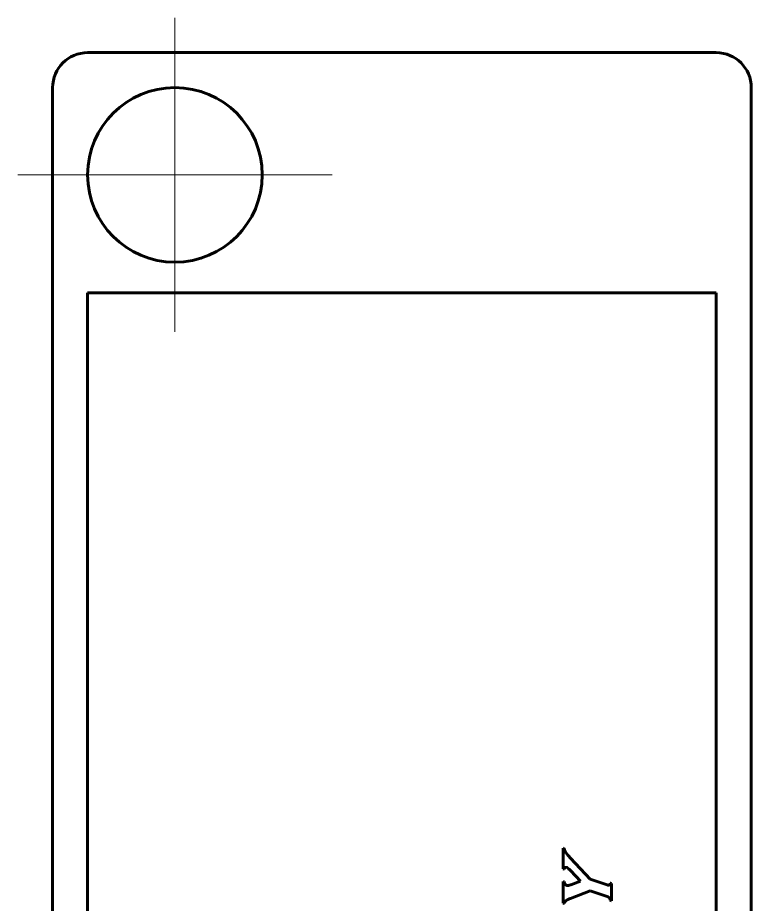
# Model space of a CAD drawing. Header units: millimetres. Extents: x 0 to 210, y 0 to 297.
# Drawn here: x 45.92 to 66.92, y 153.13 to 178.52 of the extents above; entities that cross this region are included whole.
import ezdxf

# ---------------------------------------------------------------- set-up
doc = ezdxf.new("R2010")
doc.units = ezdxf.units.MM
doc.linetypes.add('K5LT_AXLED', pattern=[19.5, 15, -1.5, 1.5, -1.5])
doc.linetypes.add('K5LT_BASIC', pattern=[0])
doc.layers.add('Системный слой', color=7, linetype='Continuous')

# ---------------------------------------------------------------- blocks, each defined once
blk = doc.blocks.new('U0')
at = {"layer": 'Системный слой', "color": 30, "linetype": 'K5LT_AXLED', "lineweight": 18, "true_color": 0xff8000}
for q in [(50.418, 178.524), (45.918, 174.024), (54.918, 174.024), (50.418, 169.524)]:
    blk.add_line((50.418, 174.024), q, dxfattribs=at)

msp = doc.modelspace()

# ---------------------------------------------------------------- linework, layer by layer
at = {"layer": 'Системный слой', "color": 143, "linetype": 'K5LT_BASIC', "lineweight": 60, "true_color": 0x33acca}
for p, q in [((65.918, 177.524), (47.918, 177.524)), ((46.918, 176.524), (46.918, 128.524)), ((66.918, 128.524), (66.918, 176.524)), ((65.918, 170.643), (47.918, 170.643)), ((47.918, 170.643), (47.918, 128.643)), ((65.918, 145.044), (65.918, 170.643)), ((61.53, 154.144), (61.53, 154.739)), ((61.53, 154.739), (61.563, 154.728)), ((61.742, 154.457), (62.31, 153.852)), ((61.563, 154.134), (61.53, 154.144)), ((62.029, 153.798), (61.748, 154.092)), ((61.53, 153.162), (61.53, 153.789)), ((61.53, 153.789), (61.563, 153.777)), ((61.748, 153.692), (62.029, 153.798)), ((62.31, 153.852), (62.791, 153.688)), ((62.884, 153.737), (62.918, 153.725)), ((62.918, 153.725), (62.918, 153.232)), ((62.31, 153.519), (61.742, 153.3)), ((62.791, 153.356), (62.31, 153.519)), ((61.563, 153.151), (61.53, 153.162)), ((62.918, 153.232), (62.884, 153.244))]:
    msp.add_line(p, q, dxfattribs=at)
msp.add_circle((50.418, 174.024), 2.5, dxfattribs=at)
for centre, start, end in [((47.918, 176.524), 90, 180), ((65.918, 176.524), 0, 90)]:
    msp.add_arc(centre, 1, start, end, dxfattribs=at)
for points in [[(61.611, 154.613), (61.576, 154.666), (61.563, 154.728)], [(61.742, 154.457), (61.647, 154.559), (61.611, 154.613)], [(61.563, 154.134), (61.586, 154.205), (61.638, 154.188)], [(61.638, 154.188), (61.665, 154.178), (61.748, 154.092)], [(61.639, 153.671), (61.584, 153.689), (61.563, 153.777)], [(61.748, 153.692), (61.666, 153.662), (61.639, 153.671)], [(62.85, 153.686), (62.83, 153.675), (62.791, 153.688)], [(62.884, 153.737), (62.871, 153.696), (62.85, 153.686)], [(61.563, 153.151), (61.576, 153.204), (61.611, 153.233)], [(61.611, 153.233), (61.647, 153.263), (61.742, 153.3)], [(62.791, 153.356), (62.831, 153.342), (62.851, 153.318)], [(62.851, 153.318), (62.872, 153.293), (62.884, 153.244)]]:
    msp.add_open_spline(points, degree=2, dxfattribs=at)

# ---------------------------------------------------------------- block references
at = {"layer": 'Системный слой'}
msp.add_blockref('U0', (0, 0), dxfattribs=at)

doc.saveas('drawing.dxf')
